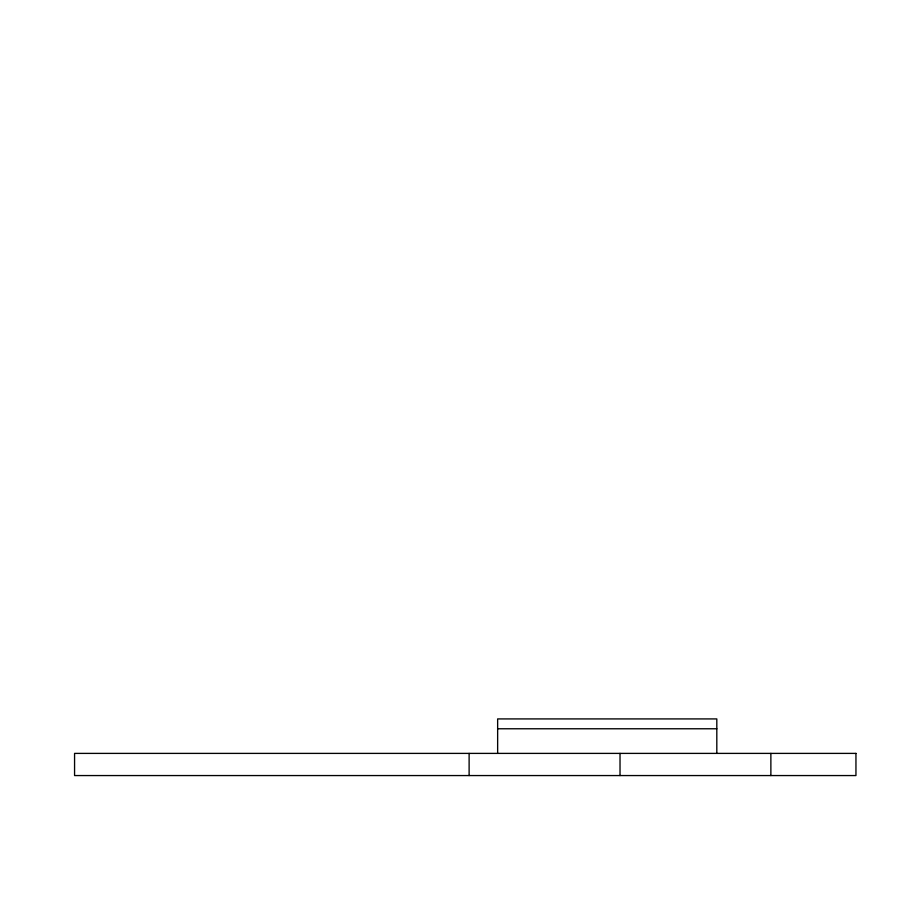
<?xml version="1.0" encoding="UTF-8"?>
<svg xmlns="http://www.w3.org/2000/svg" width="901" height="901" viewBox="0 0 901 901"><rect width="100%" height="100%" fill="white"/><g stroke="black" fill="none" stroke-linecap="round" stroke-linejoin="round"><path stroke-width="1.35" d="M497.645 728.774L716.813 728.774M770.873 753.394L770.873 775.558M716.813 753.394L716.813 718.919L497.645 718.919L497.645 753.394M620.023 753.394L620.023 775.558M469.117 753.394L469.117 775.558M855.95 753.394L74.569 753.394L74.569 775.558L855.95 775.558L855.95 753.394"/></g></svg>
